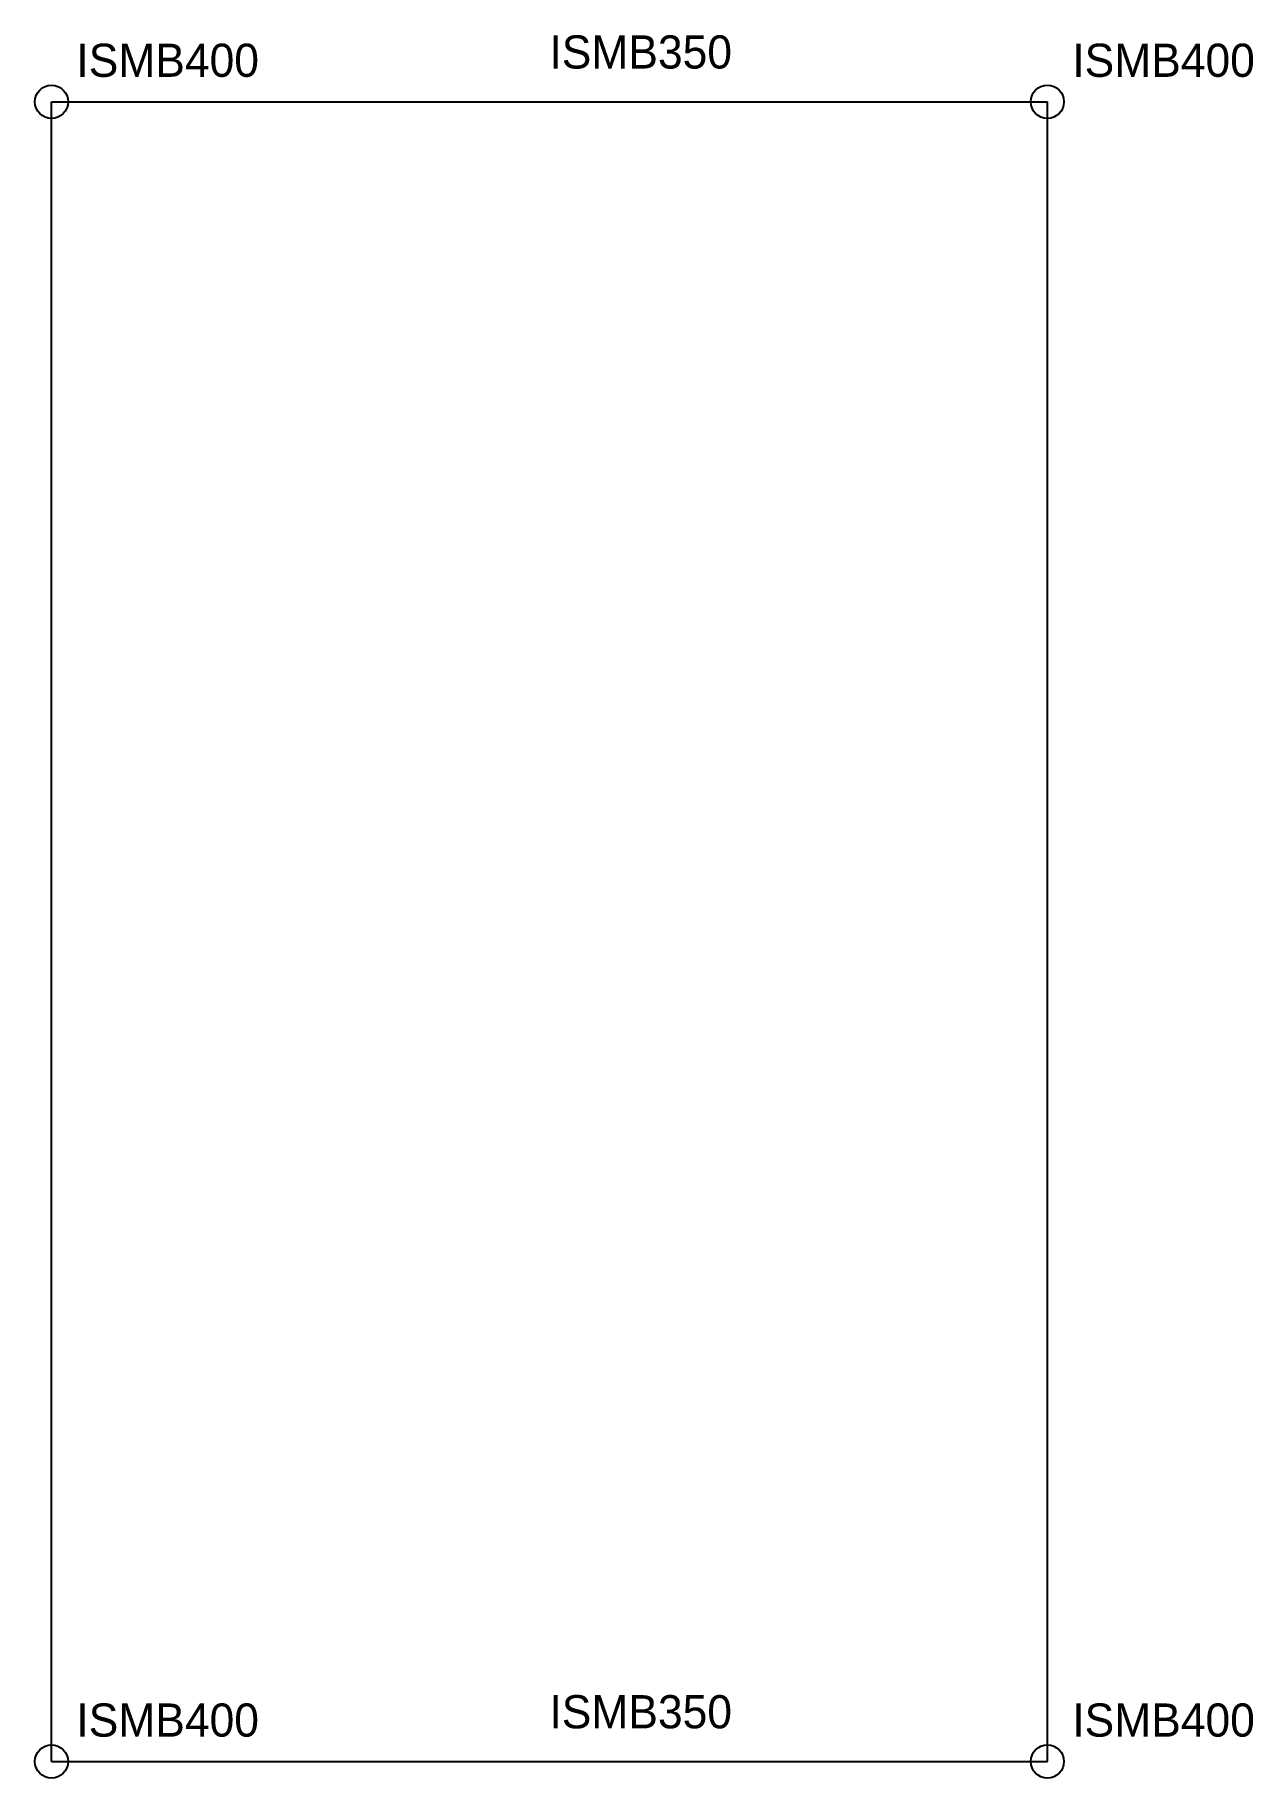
# Model space of a CAD drawing. Header units: metres. Extents: x -100 to 7240, y -100 to 10403.
import ezdxf

# ---------------------------------------------------------------- set-up
doc = ezdxf.new("R2010")
doc.units = ezdxf.units.M
for name, color, linetype in [('STR_BEAMS', 4, 'Continuous'), ('STR_COLUMNS', 3, 'Continuous'), ('STR_GRIDS', 1, 'Continuous'), ('STR_TEXT', 7, 'Continuous')]:
    doc.layers.add(name, color=color, linetype=linetype)

msp = doc.modelspace()

# ---------------------------------------------------------------- linework, layer by layer
at = {"layer": 'STR_BEAMS'}
for p, q in [((0, 10000), (6000, 10000)), ((0, 0), (6000, 0))]:
    msp.add_line(p, q, dxfattribs=at)
at = {"layer": 'STR_COLUMNS'}
for centre in [(0, 10000), (6000, 10000), (0, 0), (6000, 0)]:
    msp.add_circle(centre, 100, dxfattribs=at)
at = {"layer": 'STR_GRIDS'}
for p, q in [((0, 0), (0, 10000)), ((0, 10000), (6000, 10000)), ((6000, 0), (6000, 10000)), ((0, 0), (6000, 0))]:
    msp.add_line(p, q, dxfattribs=at)

# ---------------------------------------------------------------- texts
at = {"layer": 'STR_TEXT'}
for s, p in [('ISMB350', (3000, 10200)), ('ISMB400', (150, 10150)), ('ISMB400', (6150, 10150)), ('ISMB400', (150, 150)), ('ISMB350', (3000, 200)), ('ISMB400', (6150, 150))]:
    msp.add_text(s, height=200, dxfattribs=at).set_placement(p)

doc.saveas('drawing.dxf')
